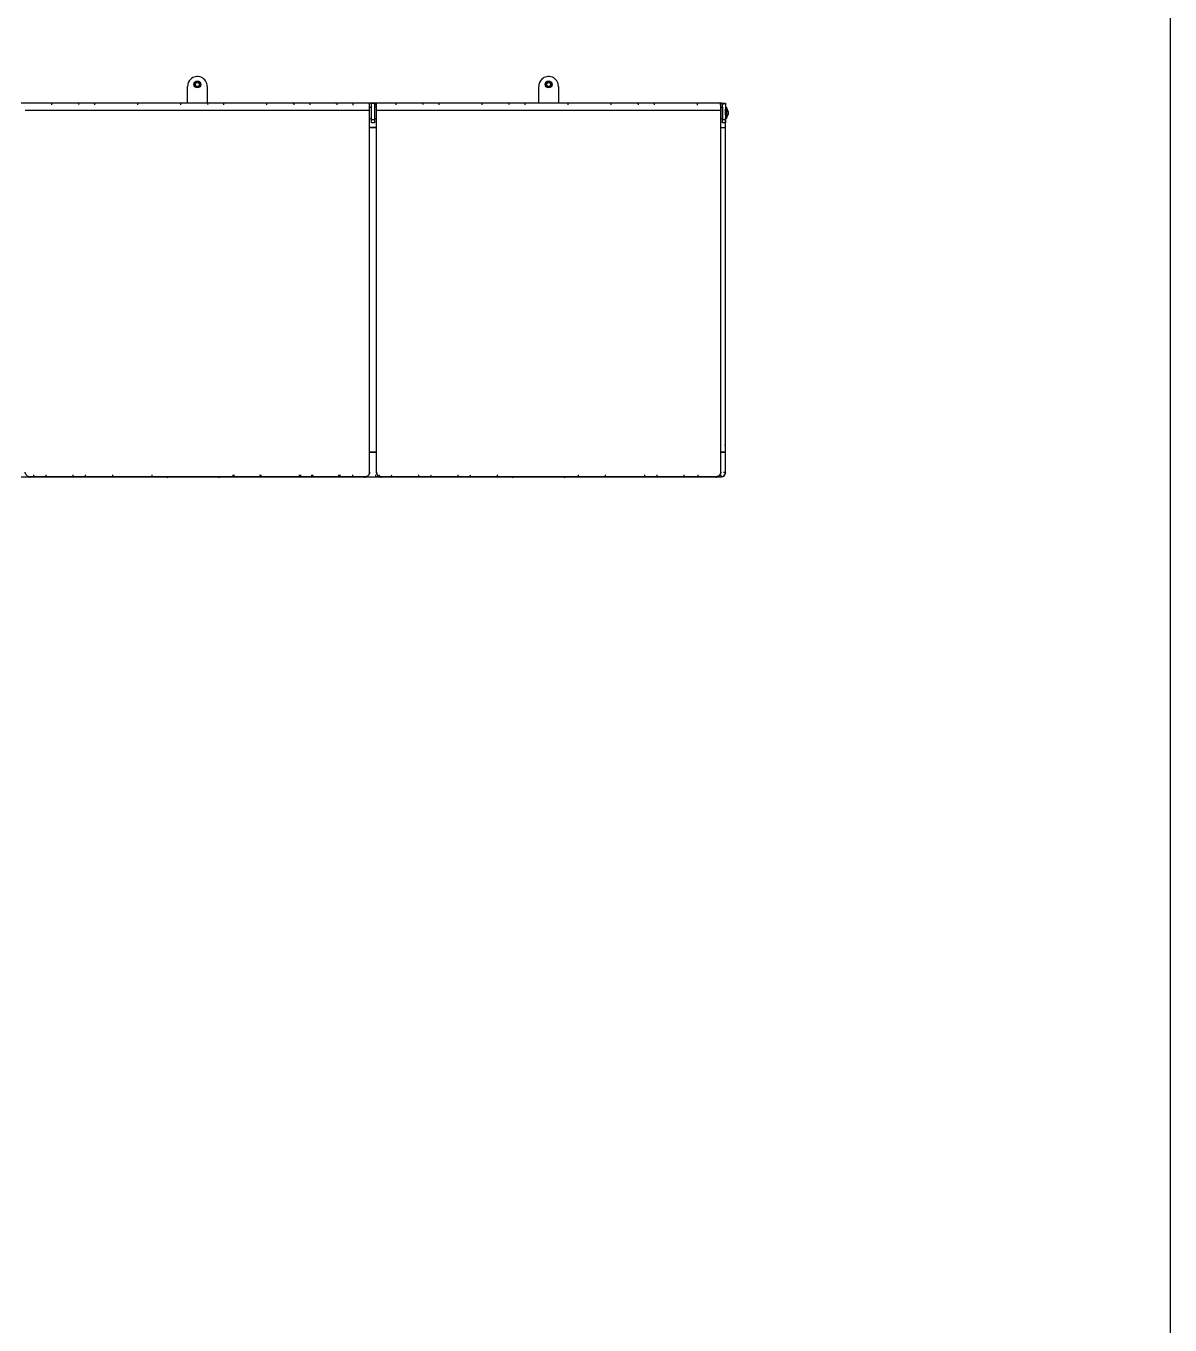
# Model space of a CAD drawing. Header units: millimetres. Extents: x 10366 to 18128, y 24546 to 29685.
# Drawn here: x 16965 to 18128, y 25866 to 27186 of the extents above; entities that cross this region are included whole.
import ezdxf

# ---------------------------------------------------------------- set-up
doc = ezdxf.new("R2010")
doc.units = ezdxf.units.MM
doc.header["$LTSCALE"] = 3
doc.layers.add('DomyÅ›lny', color=7, linetype='Continuous')

msp = doc.modelspace()

# ---------------------------------------------------------------- linework, layer by layer
msp.add_lwpolyline([(14499.6, 24545.7), (14499.6, 29677.8), (18128.4, 29677.8), (18128.4, 24545.7)], close=True)
at = {"layer": 'DomyÅ›lny'}
for p, q in [((17129.7, 27108.1), (17129.7, 27125.1)), ((17149.7, 27125.1), (17149.7, 27108.1)), ((17486.7, 27108.1), (17486.7, 27125.1)), ((17506.7, 27125.1), (17506.7, 27108.1)), ((17130, 27108.1), (16960.6, 27108.1)), ((17314.7, 27108.1), (16964.7, 27108.1)), ((17486.9, 27108.1), (17149.1, 27108.1)), ((17316.7, 27108.1), (17319.7, 27108.1)), ((17671.7, 27108.1), (17321.7, 27108.1)), ((17671.6, 27108.1), (17506, 27108.1)), ((17673.6, 27108.1), (17676.6, 27108.1)), ((17314.7, 27100.5), (16964.7, 27100.5)), ((17314.7, 27104.1), (17316.7, 27104.1)), ((17314.7, 26733.1), (17314.7, 27100.5)), ((17321.7, 27104.1), (17319.7, 27104.1)), ((17671.7, 27100.5), (17321.7, 27100.5)), ((17321.7, 26733.1), (17321.7, 27100.5)), ((17671.7, 26733.1), (17671.7, 27100.5)), ((17671.8, 27104.1), (17673.8, 27104.1)), ((17676.7, 27103.9), (17677.5, 27103.9)), ((17677.5, 27099.6), (17679.2, 27099.6)), ((17677.5, 27096.6), (17679.2, 27096.6)), ((17316.7, 27092.1), (17314.7, 27092.1)), ((17321.7, 27083.2), (17314.7, 27083.2)), ((17314.7, 27083.2), (17321.7, 27083.2)), ((17319.7, 27091.1), (17316.7, 27091.1)), ((17319.7, 27088.1), (17316.7, 27088.1)), ((17321.7, 27092.1), (17319.7, 27092.1)), ((17671.7, 27083.2), (17676.6, 27083.2)), ((17671.7, 27083.2), (17676.6, 27083.2)), ((17673.8, 27092.1), (17671.8, 27092.1)), ((17676.6, 27091.1), (17673.6, 27091.1)), ((17676.6, 27088.1), (17673.6, 27088.1)), ((17676.6, 27083.2), (17676.6, 27093.2)), ((17676.6, 26753.2), (17676.6, 27083.2)), ((17677.5, 27092.4), (17676.7, 27092.4)), ((17314.7, 26753.2), (17321.7, 26753.2)), ((17321.7, 26753.2), (17314.7, 26753.2)), ((17671.7, 26753.2), (17676.6, 26753.2)), ((17676.6, 26753.2), (17671.7, 26753.2)), ((17676.6, 26733.2), (17676.6, 26753.2)), ((16960.6, 26728.2), (17671.6, 26728.2)), ((17309.7, 26728.1), (16969.8, 26728.1)), ((17309.7, 26728), (16969.8, 26728)), ((17314.7, 26733), (17314.7, 26733.1)), ((17321.7, 26733.1), (17321.7, 26733)), ((17666.7, 26728.1), (17326.8, 26728.1)), ((17666.7, 26728), (17326.8, 26728)), ((17671.7, 26733), (17671.7, 26733.1))]:
    msp.add_line(p, q, dxfattribs=at)
for points in [[(16991.4, 27108.2, 0), (16991.4, 27108.2, 0), (16991.4, 27108.2, 0), (16991.4, 27108.2, 0), (16991.4, 27108.2, 0), (16991.4, 27108.2, 0), (16991.4, 27108.2, 0), (16991.4, 27108.2, 0), (16991.4, 27108.2, 0), (16991.4, 27108.2, 0), (16991.4, 27108.2, 0), (16991.4, 27108.2, 0), (16991.4, 27108.2, 0), (16991.4, 27108.2, 0), (16991.4, 27108.2, 0), (16991.4, 27108.1, 0), (16991.4, 27107.9, 0), (16991.4, 27106.2, 0)], [(17035.1, 27108.2, 0), (17035.1, 27108.2, 0), (17035.1, 27108.2, 0), (17035.1, 27108.2, 0), (17035.1, 27108.2, 0), (17035.1, 27108.2, 0), (17035.1, 27108.2, 0), (17035.1, 27108.2, 0), (17035.1, 27108.2, 0), (17035.1, 27108.2, 0), (17035.1, 27108.2, 0), (17035.1, 27108.2, 0), (17035.1, 27108.2, 0), (17035.1, 27108.2, 0), (17035.1, 27108.2, 0), (17035.1, 27108.1, 0), (17035.1, 27107.9, 0), (17035.1, 27106.2, 0)], [(17078.9, 27108.2, 0), (17078.9, 27108.2, 0), (17078.9, 27108.2, 0), (17078.9, 27108.2, 0), (17078.9, 27108.2, 0), (17078.9, 27108.2, 0), (17078.9, 27108.2, 0), (17078.9, 27108.2, 0), (17078.9, 27108.2, 0), (17078.9, 27108.2, 0), (17078.9, 27108.2, 0), (17078.9, 27108.2, 0), (17078.9, 27108.2, 0), (17078.9, 27108.2, 0), (17078.9, 27108.2, 0), (17078.9, 27108.1, 0), (17078.9, 27107.9, 0), (17078.9, 27106.2, 0)], [(17122.6, 27108.2, 0), (17122.6, 27108.2, 0), (17122.6, 27108.2, 0), (17122.6, 27108.2, 0), (17122.6, 27108.2, 0), (17122.6, 27108.2, 0), (17122.6, 27108.2, 0), (17122.6, 27108.2, 0), (17122.6, 27108.2, 0), (17122.6, 27108.2, 0), (17122.6, 27108.2, 0), (17122.6, 27108.2, 0), (17122.6, 27108.2, 0), (17122.6, 27108.2, 0), (17122.6, 27108.2, 0), (17122.6, 27108.1, 0), (17122.6, 27107.9, 0), (17122.6, 27106.2, 0)], [(17166.4, 27108.2, 0), (17166.4, 27108.2, 0), (17166.4, 27108.2, 0), (17166.4, 27108.2, 0), (17166.4, 27108.2, 0), (17166.4, 27108.2, 0), (17166.4, 27108.2, 0), (17166.4, 27108.2, 0), (17166.4, 27108.2, 0), (17166.4, 27108.2, 0), (17166.4, 27108.2, 0), (17166.4, 27108.2, 0), (17166.4, 27108.2, 0), (17166.4, 27108.2, 0), (17166.4, 27108.2, 0), (17166.4, 27108.1, 0), (17166.4, 27107.9, 0), (17166.4, 27106.2, 0)], [(17210.1, 27108.2, 0), (17210.1, 27108.2, 0), (17210.1, 27108.2, 0), (17210.1, 27108.2, 0), (17210.1, 27108.2, 0), (17210.1, 27108.2, 0), (17210.1, 27108.2, 0), (17210.1, 27108.2, 0), (17210.1, 27108.2, 0), (17210.1, 27108.2, 0), (17210.1, 27108.2, 0), (17210.1, 27108.2, 0), (17210.1, 27108.2, 0), (17210.1, 27108.2, 0), (17210.1, 27108.2, 0), (17210.1, 27108.1, 0), (17210.1, 27107.9, 0), (17210.1, 27106.2, 0)], [(17253.9, 27108.2, 0), (17253.9, 27108.2, 0), (17253.9, 27108.2, 0), (17253.9, 27108.2, 0), (17253.9, 27108.2, 0), (17253.9, 27108.2, 0), (17253.9, 27108.2, 0), (17253.9, 27108.2, 0), (17253.9, 27108.2, 0), (17253.9, 27108.2, 0), (17253.9, 27108.2, 0), (17253.9, 27108.2, 0), (17253.9, 27108.2, 0), (17253.9, 27108.2, 0), (17253.9, 27108.2, 0), (17253.9, 27108.1, 0), (17253.9, 27107.9, 0), (17253.9, 27106.2, 0)], [(17297.6, 27108.1, 0), (17297.6, 27108.1, 0), (17297.6, 27108.1, 0), (17297.6, 27108.1, 0), (17297.6, 27108.1, 0), (17297.6, 27108.1, 0), (17297.6, 27108.1, 0), (17297.6, 27108.1, 0), (17297.6, 27108.1, 0), (17297.6, 27108.1, 0), (17297.6, 27108.1, 0), (17297.6, 27108.1, 0), (17297.6, 27108.1, 0), (17297.6, 27108.1, 0), (17297.6, 27108.1, 0), (17297.6, 27108.1, 0), (17297.6, 27107.9, 0), (17297.6, 27106.1, 0)], [(17314.7, 27100.5, 0), (17314.7, 27108.1, 0)], [(17316.7, 27091.1, 0), (17316.7, 27108.1, 0)], [(17319.7, 27108.1, 0), (17319.7, 27108.1, 0), (17319.7, 27108.1, 0), (17319.7, 27108.1, 0), (17319.7, 27108.1, 0), (17319.7, 27108.1, 0), (17319.7, 27108.1, 0), (17319.7, 27108.1, 0), (17319.7, 27108.1, 0), (17319.7, 27108.1, 0), (17319.7, 27108.1, 0), (17319.7, 27108.1, 0), (17319.7, 27108.1, 0), (17319.7, 27108.1, 0), (17319.7, 27108, 0), (17319.7, 27107.5, 0), (17319.7, 27102, 0), (17319.7, 27091.1, 0)], [(17321.1, 27108.1, 0), (17321.1, 27108.1, 0), (17321.1, 27108.1, 0), (17321.1, 27108.1, 0), (17321.1, 27108.1, 0), (17321.1, 27108.1, 0), (17321.1, 27108.1, 0), (17321.1, 27108.1, 0), (17321.1, 27108.1, 0), (17321.1, 27108.1, 0), (17321.1, 27108.1, 0), (17321.1, 27108.1, 0), (17321.1, 27108.1, 0), (17321.1, 27108.1, 0), (17321.1, 27108.1, 0), (17321.1, 27108.1, 0), (17321.1, 27107.9, 0), (17321.1, 27106.1, 0)], [(17321.7, 27100.5, 0), (17321.7, 27108.1, 0)], [(17341.4, 27108.2, 0), (17341.4, 27108.2, 0), (17341.4, 27108.2, 0), (17341.4, 27108.2, 0), (17341.4, 27108.2, 0), (17341.4, 27108.2, 0), (17341.4, 27108.2, 0), (17341.4, 27108.2, 0), (17341.4, 27108.2, 0), (17341.4, 27108.2, 0), (17341.4, 27108.2, 0), (17341.4, 27108.2, 0), (17341.4, 27108.2, 0), (17341.4, 27108.2, 0), (17341.4, 27108.2, 0), (17341.4, 27108.1, 0), (17341.4, 27107.9, 0), (17341.4, 27106.2, 0)], [(17385.1, 27108.2, 0), (17385.1, 27108.2, 0), (17385.1, 27108.2, 0), (17385.1, 27108.2, 0), (17385.1, 27108.2, 0), (17385.1, 27108.2, 0), (17385.1, 27108.2, 0), (17385.1, 27108.2, 0), (17385.1, 27108.2, 0), (17385.1, 27108.2, 0), (17385.1, 27108.2, 0), (17385.1, 27108.2, 0), (17385.1, 27108.2, 0), (17385.1, 27108.2, 0), (17385.1, 27108.2, 0), (17385.1, 27108.1, 0), (17385.1, 27107.9, 0), (17385.1, 27106.2, 0)], [(17428.9, 27108.2, 0), (17428.9, 27108.2, 0), (17428.9, 27108.2, 0), (17428.9, 27108.2, 0), (17428.9, 27108.2, 0), (17428.9, 27108.2, 0), (17428.9, 27108.2, 0), (17428.9, 27108.2, 0), (17428.9, 27108.2, 0), (17428.9, 27108.2, 0), (17428.9, 27108.2, 0), (17428.9, 27108.2, 0), (17428.9, 27108.2, 0), (17428.9, 27108.2, 0), (17428.9, 27108.2, 0), (17428.9, 27108.1, 0), (17428.9, 27107.9, 0), (17428.9, 27106.2, 0)], [(17472.6, 27108.2, 0), (17472.6, 27108.2, 0), (17472.6, 27108.2, 0), (17472.6, 27108.2, 0), (17472.6, 27108.2, 0), (17472.6, 27108.2, 0), (17472.6, 27108.2, 0), (17472.6, 27108.2, 0), (17472.6, 27108.2, 0), (17472.6, 27108.2, 0), (17472.6, 27108.2, 0), (17472.6, 27108.2, 0), (17472.6, 27108.2, 0), (17472.6, 27108.2, 0), (17472.6, 27108.2, 0), (17472.6, 27108.1, 0), (17472.6, 27107.9, 0), (17472.6, 27106.2, 0)], [(17516.4, 27108.2, 0), (17516.4, 27108.2, 0), (17516.4, 27108.2, 0), (17516.4, 27108.2, 0), (17516.4, 27108.2, 0), (17516.4, 27108.2, 0), (17516.4, 27108.2, 0), (17516.4, 27108.2, 0), (17516.4, 27108.2, 0), (17516.4, 27108.2, 0), (17516.4, 27108.2, 0), (17516.4, 27108.2, 0), (17516.4, 27108.2, 0), (17516.4, 27108.2, 0), (17516.4, 27108.2, 0), (17516.4, 27108.1, 0), (17516.4, 27107.9, 0), (17516.4, 27106.2, 0)], [(17560.1, 27108.2, 0), (17560.1, 27108.2, 0), (17560.1, 27108.2, 0), (17560.1, 27108.2, 0), (17560.1, 27108.2, 0), (17560.1, 27108.2, 0), (17560.1, 27108.2, 0), (17560.1, 27108.2, 0), (17560.1, 27108.2, 0), (17560.1, 27108.2, 0), (17560.1, 27108.2, 0), (17560.1, 27108.2, 0), (17560.1, 27108.2, 0), (17560.1, 27108.2, 0), (17560.1, 27108.2, 0), (17560.1, 27108.1, 0), (17560.1, 27107.9, 0), (17560.1, 27106.2, 0)], [(17603.9, 27108.2, 0), (17603.9, 27108.2, 0), (17603.9, 27108.2, 0), (17603.9, 27108.2, 0), (17603.9, 27108.2, 0), (17603.9, 27108.2, 0), (17603.9, 27108.2, 0), (17603.9, 27108.2, 0), (17603.9, 27108.2, 0), (17603.9, 27108.2, 0), (17603.9, 27108.2, 0), (17603.9, 27108.2, 0), (17603.9, 27108.2, 0), (17603.9, 27108.2, 0), (17603.9, 27108.2, 0), (17603.9, 27108.1, 0), (17603.9, 27107.9, 0), (17603.9, 27106.2, 0)], [(17647.6, 27108.1, 0), (17647.6, 27108.1, 0), (17647.6, 27108.1, 0), (17647.6, 27108.1, 0), (17647.6, 27108.1, 0), (17647.6, 27108.1, 0), (17647.6, 27108.1, 0), (17647.6, 27108.1, 0), (17647.6, 27108.1, 0), (17647.6, 27108.1, 0), (17647.6, 27108.1, 0), (17647.6, 27108.1, 0), (17647.6, 27108.1, 0), (17647.6, 27108.1, 0), (17647.6, 27108.1, 0), (17647.6, 27108.1, 0), (17647.6, 27107.9, 0), (17647.6, 27106.1, 0)], [(17671.1, 27108.1, 0), (17671.1, 27108.1, 0), (17671.1, 27108.1, 0), (17671.1, 27108.1, 0), (17671.1, 27108.1, 0), (17671.1, 27108.1, 0), (17671.1, 27108.1, 0), (17671.1, 27108.1, 0), (17671.1, 27108.1, 0), (17671.1, 27108.1, 0), (17671.1, 27108.1, 0), (17671.1, 27108.1, 0), (17671.1, 27108.1, 0), (17671.1, 27108.1, 0), (17671.1, 27108.1, 0), (17671.1, 27108.1, 0), (17671.1, 27107.9, 0), (17671.1, 27106.1, 0)], [(17671.7, 27100.5, 0), (17671.7, 27108.1, 0)], [(17673.6, 27091.1, 0), (17673.6, 27108.1, 0)], [(17676.6, 27108.1, 0), (17676.6, 27108.1, 0), (17676.6, 27108.1, 0), (17676.6, 27108.1, 0), (17676.6, 27108.1, 0), (17676.6, 27108.1, 0), (17676.6, 27108.1, 0), (17676.6, 27108.1, 0), (17676.6, 27108.1, 0), (17676.6, 27108.1, 0), (17676.6, 27108.1, 0), (17676.6, 27108.1, 0), (17676.6, 27108.1, 0), (17676.6, 27108.1, 0), (17676.6, 27108, 0), (17676.6, 27107.5, 0), (17676.6, 27102, 0), (17676.6, 27091.1, 0)], [(17316.7, 27092.1, 0), (17316.7, 27092.1, 0), (17316.7, 27092.1, 0), (17316.7, 27092.1, 0), (17316.7, 27092.1, 0), (17316.7, 27092.1, 0), (17316.7, 27092.1, 0), (17316.7, 27092.1, 0), (17316.7, 27092.1, 0), (17316.7, 27092.1, 0), (17316.7, 27092.1, 0), (17316.7, 27092.1, 0), (17316.7, 27092.2, 0), (17316.7, 27092.2, 0), (17316.7, 27092.3, 0), (17316.7, 27092.9, 0), (17316.7, 27104.1, 0)], [(17316.7, 27095.9, 0), (17316.7, 27102.4, 0)], [(17319.7, 27104.1, 0), (17319.7, 27104.1, 0), (17319.7, 27104.1, 0), (17319.7, 27104.1, 0), (17319.7, 27104.1, 0), (17319.7, 27104.1, 0), (17319.7, 27104.1, 0), (17319.7, 27104.1, 0), (17319.7, 27104.1, 0), (17319.7, 27104.1, 0), (17319.7, 27104.1, 0), (17319.7, 27104.1, 0), (17319.7, 27104.1, 0), (17319.7, 27104.1, 0), (17319.7, 27104, 0), (17319.7, 27103.4, 0), (17319.7, 27092.1, 0)], [(17319.7, 27100.6, 0), (17319.7, 27093.9, 0)], [(17673.6, 27095.9, 0), (17673.6, 27102.4, 0)], [(17673.8, 27092.1, 0), (17673.8, 27092.1, 0), (17673.8, 27092.1, 0), (17673.8, 27092.1, 0), (17673.8, 27092.1, 0), (17673.8, 27092.1, 0), (17673.8, 27092.1, 0), (17673.8, 27092.1, 0), (17673.8, 27092.1, 0), (17673.8, 27092.1, 0), (17673.8, 27092.1, 0), (17673.8, 27092.1, 0), (17673.8, 27092.2, 0), (17673.8, 27092.2, 0), (17673.8, 27092.3, 0), (17673.8, 27092.9, 0), (17673.8, 27104.1, 0)], [(17676.6, 27102.4, 0), (17676.6, 27102.4, 0), (17676.6, 27102.4, 0), (17676.6, 27102.4, 0), (17676.6, 27102.4, 0), (17676.6, 27102.4, 0), (17676.6, 27102.4, 0), (17676.6, 27102.4, 0), (17676.6, 27102.4, 0), (17676.6, 27102.4, 0), (17676.6, 27102.4, 0), (17676.6, 27102.4, 0), (17676.6, 27102.4, 0), (17676.6, 27102.4, 0), (17676.6, 27102.3, 0), (17676.6, 27101.9, 0), (17676.6, 27093.9, 0)], [(17676.6, 27098.1, 0), (17676.6, 27101, 0), (17676.6, 27101.9, 0), (17676.6, 27102.1, 0), (17676.6, 27102.1, 0), (17676.6, 27102.1, 0), (17676.6, 27102.1, 0), (17676.6, 27102.1, 0), (17676.6, 27102.1, 0), (17676.6, 27102.1, 0), (17676.6, 27102.1, 0), (17676.6, 27102.1, 0), (17676.6, 27102.1, 0), (17676.6, 27102.1, 0), (17676.6, 27102.1, 0), (17676.6, 27102.1, 0), (17676.6, 27102.1, 0), (17676.6, 27102.1, 0), (17676.6, 27102.1, 0)], [(17676.6, 27095.9, 0), (17676.6, 27098.1, 0)], [(17676.7, 27103.9, 0), (17676.7, 27103.9, 0), (17676.7, 27103.9, 0), (17676.7, 27103.9, 0), (17676.7, 27103.9, 0), (17676.7, 27103.9, 0), (17676.7, 27103.9, 0), (17676.7, 27103.9, 0), (17676.7, 27103.9, 0), (17676.7, 27103.9, 0), (17676.7, 27103.9, 0), (17676.7, 27103.9, 0), (17676.7, 27103.9, 0), (17676.7, 27103.8, 0), (17676.7, 27103.7, 0), (17676.7, 27103.2, 0), (17676.7, 27092.4, 0)], [(17677.5, 27101.7, 0), (17677.5, 27103.5, 0), (17677.5, 27103.8, 0), (17677.5, 27103.9, 0), (17677.5, 27103.9, 0), (17677.5, 27103.9, 0), (17677.5, 27103.9, 0), (17677.5, 27103.9, 0), (17677.5, 27103.9, 0), (17677.5, 27103.9, 0), (17677.5, 27103.9, 0), (17677.5, 27103.9, 0), (17677.5, 27103.9, 0), (17677.5, 27103.9, 0), (17677.5, 27103.9, 0), (17677.5, 27103.9, 0), (17677.5, 27103.9, 0), (17677.5, 27103.9, 0), (17677.5, 27103.8, 0), (17677.5, 27103.6, 0), (17677.5, 27102.7, 0), (17677.5, 27092.4, 0)], [(17677.5, 27092.4, 0), (17677.5, 27092.4, 0), (17677.5, 27092.4, 0), (17677.5, 27092.4, 0), (17677.5, 27092.4, 0), (17677.5, 27092.4, 0), (17677.5, 27092.4, 0), (17677.5, 27092.4, 0), (17677.5, 27092.4, 0), (17677.5, 27092.4, 0), (17677.5, 27092.4, 0), (17677.5, 27092.4, 0), (17677.5, 27092.4, 0), (17677.5, 27092.4, 0), (17677.5, 27092.4, 0), (17677.5, 27092.6, 0), (17677.5, 27093.4, 0), (17677.5, 27094.8, 0)], [(17679.2, 27099.6, 0), (17679.3, 27098.9, 0), (17679.2, 27098.1, 0)], [(17679.2, 27098.1, 0), (17679.3, 27097.4, 0), (17679.2, 27096.6, 0)], [(17316.7, 27088.1, 0), (17316.7, 27088.1, 0), (17316.7, 27088.1, 0), (17316.7, 27088.1, 0), (17316.7, 27088.1, 0), (17316.7, 27088.1, 0), (17316.7, 27088.1, 0), (17316.7, 27088.1, 0), (17316.7, 27088.1, 0), (17316.7, 27088.1, 0), (17316.7, 27088.1, 0), (17316.7, 27088.1, 0), (17316.7, 27088.1, 0), (17316.7, 27088.2, 0), (17316.7, 27088.2, 0), (17316.7, 27088.4, 0), (17316.7, 27089.4, 0), (17316.7, 27091.1, 0)], [(17319.7, 27091.1, 0), (17319.7, 27088.8, 0), (17319.7, 27088.3, 0), (17319.7, 27088.2, 0), (17319.7, 27088.1, 0), (17319.7, 27088.1, 0), (17319.7, 27088.1, 0), (17319.7, 27088.1, 0), (17319.7, 27088.1, 0), (17319.7, 27088.1, 0), (17319.7, 27088.1, 0), (17319.7, 27088.1, 0), (17319.7, 27088.1, 0), (17319.7, 27088.1, 0), (17319.7, 27088.1, 0), (17319.7, 27088.1, 0), (17319.7, 27088.1, 0)], [(17673.6, 27088.1, 0), (17673.6, 27088.1, 0), (17673.6, 27088.1, 0), (17673.6, 27088.1, 0), (17673.6, 27088.1, 0), (17673.6, 27088.1, 0), (17673.6, 27088.1, 0), (17673.6, 27088.1, 0), (17673.6, 27088.1, 0), (17673.6, 27088.1, 0), (17673.6, 27088.1, 0), (17673.6, 27088.1, 0), (17673.6, 27088.1, 0), (17673.6, 27088.2, 0), (17673.6, 27088.2, 0), (17673.6, 27088.4, 0), (17673.6, 27089.4, 0), (17673.6, 27091.1, 0)], [(17676.6, 27091.1, 0), (17676.6, 27088.8, 0), (17676.6, 27088.3, 0), (17676.6, 27088.2, 0), (17676.6, 27088.1, 0), (17676.6, 27088.1, 0), (17676.6, 27088.1, 0), (17676.6, 27088.1, 0), (17676.6, 27088.1, 0), (17676.6, 27088.1, 0), (17676.6, 27088.1, 0), (17676.6, 27088.1, 0), (17676.6, 27088.1, 0), (17676.6, 27088.1, 0), (17676.6, 27088.1, 0), (17676.6, 27088.1, 0), (17676.6, 27088.1, 0), (17676.6, 27088.1, 0), (17676.6, 27088.1, 0)], [(16966.2, 26729.6, 0), (16965.9, 26730, 0), (16965.6, 26730.4, 0), (16965.3, 26730.8, 0), (16965.1, 26731.3, 0), (16964.9, 26731.8, 0), (16964.8, 26732.2, 0), (16964.8, 26732.7, 0), (16964.7, 26733.1, 0)], [(16969.8, 26728.1, 0), (16969.3, 26728.2, 0), (16968.9, 26728.2, 0), (16968.4, 26728.3, 0), (16967.9, 26728.5, 0), (16967.5, 26728.7, 0), (16967, 26729, 0), (16966.6, 26729.3, 0), (16966.2, 26729.6, 0)], [(16966.2, 26729.4, 0), (16966.6, 26729.1, 0), (16967, 26728.8, 0), (16967.4, 26728.6, 0), (16967.9, 26728.4, 0), (16968.3, 26728.2, 0), (16968.8, 26728.1, 0), (16969.3, 26728, 0), (16969.8, 26728, 0)], [(16973.6, 26728.2, 0), (16973.6, 26728.2, 0), (16973.6, 26728.2, 0), (16973.6, 26728.2, 0), (16973.6, 26728.2, 0), (16973.6, 26728.2, 0), (16973.6, 26728.2, 0), (16973.6, 26728.2, 0), (16973.6, 26728.2, 0), (16973.6, 26728.2, 0), (16973.6, 26728.2, 0), (16973.6, 26728.2, 0), (16973.6, 26728.2, 0), (16973.6, 26728.2, 0), (16973.6, 26728.2, 0), (16973.6, 26728.4, 0), (16973.6, 26730.2, 0)], [(17013.6, 26728.2, 0), (17013.6, 26728.2, 0), (17013.6, 26728.2, 0), (17013.6, 26728.2, 0), (17013.6, 26728.2, 0), (17013.6, 26728.2, 0), (17013.6, 26728.2, 0), (17013.6, 26728.2, 0), (17013.6, 26728.2, 0), (17013.6, 26728.2, 0), (17013.6, 26728.2, 0), (17013.6, 26728.2, 0), (17013.6, 26728.2, 0), (17013.6, 26728.2, 0), (17013.6, 26728.2, 0), (17013.6, 26728.4, 0), (17013.6, 26730.2, 0)], [(17053.6, 26728.2, 0), (17053.6, 26728.2, 0), (17053.6, 26728.2, 0), (17053.6, 26728.2, 0), (17053.6, 26728.2, 0), (17053.6, 26728.2, 0), (17053.6, 26728.2, 0), (17053.6, 26728.2, 0), (17053.6, 26728.2, 0), (17053.6, 26728.2, 0), (17053.6, 26728.2, 0), (17053.6, 26728.2, 0), (17053.6, 26728.2, 0), (17053.6, 26728.2, 0), (17053.6, 26728.2, 0), (17053.6, 26728.4, 0), (17053.6, 26730.2, 0)], [(17093.6, 26728.2, 0), (17093.6, 26728.2, 0), (17093.6, 26728.2, 0), (17093.6, 26728.2, 0), (17093.6, 26728.2, 0), (17093.6, 26728.2, 0), (17093.6, 26728.2, 0), (17093.6, 26728.2, 0), (17093.6, 26728.2, 0), (17093.6, 26728.2, 0), (17093.6, 26728.2, 0), (17093.6, 26728.2, 0), (17093.6, 26728.2, 0), (17093.6, 26728.2, 0), (17093.6, 26728.2, 0), (17093.6, 26728.4, 0), (17093.6, 26730.2, 0)], [(17203.6, 26728.2, 0), (17203.6, 26728.2, 0), (17203.6, 26728.2, 0), (17203.6, 26728.2, 0), (17203.6, 26728.2, 0), (17203.6, 26728.2, 0), (17203.6, 26728.2, 0), (17203.6, 26728.2, 0), (17203.6, 26728.2, 0), (17203.6, 26728.2, 0), (17203.6, 26728.2, 0), (17203.6, 26728.2, 0), (17203.6, 26728.2, 0), (17203.6, 26728.2, 0), (17203.6, 26728.2, 0), (17203.6, 26728.4, 0), (17203.6, 26730.2, 0)], [(17204.7, 26728.2, 0), (17204.7, 26728.2, 0), (17204.7, 26728.2, 0), (17204.7, 26728.2, 0), (17204.7, 26728.2, 0), (17204.7, 26728.2, 0), (17204.7, 26728.2, 0), (17204.7, 26728.2, 0), (17204.7, 26728.2, 0), (17204.7, 26728.2, 0), (17204.7, 26728.2, 0), (17204.7, 26728.2, 0), (17204.7, 26728.2, 0), (17204.7, 26728.2, 0), (17204.7, 26728.2, 0), (17204.7, 26728.4, 0), (17204.7, 26730.2, 0)], [(17243.6, 26728.2, 0), (17243.6, 26728.2, 0), (17243.6, 26728.2, 0), (17243.6, 26728.2, 0), (17243.6, 26728.2, 0), (17243.6, 26728.2, 0), (17243.6, 26728.2, 0), (17243.6, 26728.2, 0), (17243.6, 26728.2, 0), (17243.6, 26728.2, 0), (17243.6, 26728.2, 0), (17243.6, 26728.2, 0), (17243.6, 26728.2, 0), (17243.6, 26728.2, 0), (17243.6, 26728.2, 0), (17243.6, 26728.4, 0), (17243.6, 26730.2, 0)], [(17244.7, 26728.2, 0), (17244.7, 26728.2, 0), (17244.7, 26728.2, 0), (17244.7, 26728.2, 0), (17244.7, 26728.2, 0), (17244.7, 26728.2, 0), (17244.7, 26728.2, 0), (17244.7, 26728.2, 0), (17244.7, 26728.2, 0), (17244.7, 26728.2, 0), (17244.7, 26728.2, 0), (17244.7, 26728.2, 0), (17244.7, 26728.2, 0), (17244.7, 26728.2, 0), (17244.7, 26728.2, 0), (17244.7, 26728.4, 0), (17244.7, 26730.2, 0)], [(17283.6, 26728.2, 0), (17283.6, 26728.2, 0), (17283.6, 26728.2, 0), (17283.6, 26728.2, 0), (17283.6, 26728.2, 0), (17283.6, 26728.2, 0), (17283.6, 26728.2, 0), (17283.6, 26728.2, 0), (17283.6, 26728.2, 0), (17283.6, 26728.2, 0), (17283.6, 26728.2, 0), (17283.6, 26728.2, 0), (17283.6, 26728.2, 0), (17283.6, 26728.2, 0), (17283.6, 26728.2, 0), (17283.6, 26728.4, 0), (17283.6, 26730.2, 0)], [(17284.7, 26728.2, 0), (17284.7, 26728.2, 0), (17284.7, 26728.2, 0), (17284.7, 26728.2, 0), (17284.7, 26728.2, 0), (17284.7, 26728.2, 0), (17284.7, 26728.2, 0), (17284.7, 26728.2, 0), (17284.7, 26728.2, 0), (17284.7, 26728.2, 0), (17284.7, 26728.2, 0), (17284.7, 26728.2, 0), (17284.7, 26728.2, 0), (17284.7, 26728.2, 0), (17284.7, 26728.2, 0), (17284.7, 26728.4, 0), (17284.7, 26730.2, 0)], [(17297.6, 26728.2, 0), (17297.6, 26728.2, 0), (17297.6, 26728.2, 0), (17297.6, 26728.2, 0), (17297.6, 26728.2, 0), (17297.6, 26728.2, 0), (17297.6, 26728.2, 0), (17297.6, 26728.2, 0), (17297.6, 26728.2, 0), (17297.6, 26728.2, 0), (17297.6, 26728.2, 0), (17297.6, 26728.2, 0), (17297.6, 26728.2, 0), (17297.6, 26728.2, 0), (17297.6, 26728.2, 0), (17297.6, 26728.4, 0), (17297.6, 26730.2, 0)], [(17313.3, 26729.6, 0), (17312.9, 26729.3, 0), (17312.5, 26729, 0), (17312.1, 26728.7, 0), (17311.6, 26728.5, 0), (17311.2, 26728.4, 0), (17310.7, 26728.2, 0), (17310.2, 26728.2, 0), (17309.7, 26728.1, 0)], [(17309.7, 26728, 0), (17310.2, 26728, 0), (17310.7, 26728.1, 0), (17311.2, 26728.2, 0), (17311.6, 26728.4, 0), (17312.1, 26728.6, 0), (17312.5, 26728.8, 0), (17312.9, 26729.1, 0), (17313.3, 26729.4, 0)], [(17314.7, 26733.1, 0), (17314.7, 26732.7, 0), (17314.7, 26732.2, 0), (17314.5, 26731.7, 0), (17314.4, 26731.2, 0), (17314.2, 26730.8, 0), (17313.9, 26730.4, 0), (17313.6, 26730, 0), (17313.3, 26729.6, 0)], [(17313.3, 26729.4, 0), (17313.6, 26729.8, 0), (17313.9, 26730.2, 0), (17314.2, 26730.6, 0), (17314.4, 26731.1, 0), (17314.5, 26731.5, 0), (17314.7, 26732, 0), (17314.7, 26732.5, 0), (17314.7, 26733, 0)], [(17321.1, 26728.2, 0), (17321.1, 26728.2, 0), (17321.1, 26728.2, 0), (17321.1, 26728.2, 0), (17321.1, 26728.2, 0), (17321.1, 26728.2, 0), (17321.1, 26728.2, 0), (17321.1, 26728.2, 0), (17321.1, 26728.2, 0), (17321.1, 26728.2, 0), (17321.1, 26728.2, 0), (17321.1, 26728.2, 0), (17321.1, 26728.2, 0), (17321.1, 26728.2, 0), (17321.1, 26728.2, 0), (17321.1, 26728.4, 0), (17321.1, 26730.2, 0)], [(17323.2, 26729.6, 0), (17322.9, 26730, 0), (17322.6, 26730.4, 0), (17322.3, 26730.8, 0), (17322.1, 26731.3, 0), (17321.9, 26731.8, 0), (17321.8, 26732.2, 0), (17321.8, 26732.7, 0), (17321.7, 26733.1, 0)], [(17321.7, 26733, 0), (17321.8, 26732.5, 0), (17321.8, 26732, 0), (17322, 26731.5, 0), (17322.1, 26731.1, 0), (17322.3, 26730.6, 0), (17322.6, 26730.2, 0), (17322.9, 26729.8, 0), (17323.2, 26729.4, 0)], [(17326.8, 26728.1, 0), (17326.3, 26728.2, 0), (17325.9, 26728.2, 0), (17325.4, 26728.3, 0), (17324.9, 26728.5, 0), (17324.5, 26728.7, 0), (17324, 26729, 0), (17323.6, 26729.3, 0), (17323.2, 26729.6, 0)], [(17323.2, 26729.4, 0), (17323.6, 26729.1, 0), (17324, 26728.8, 0), (17324.4, 26728.6, 0), (17324.9, 26728.4, 0), (17325.3, 26728.2, 0), (17325.8, 26728.1, 0), (17326.3, 26728, 0), (17326.8, 26728, 0)], [(17324.7, 26728.2, 0), (17324.7, 26728.2, 0), (17324.7, 26728.2, 0), (17324.7, 26728.2, 0), (17324.7, 26728.2, 0), (17324.7, 26728.2, 0), (17324.7, 26728.2, 0), (17324.7, 26728.2, 0), (17324.7, 26728.2, 0), (17324.7, 26728.2, 0), (17324.7, 26728.2, 0), (17324.7, 26728.2, 0), (17324.7, 26728.2, 0), (17324.7, 26728.2, 0), (17324.7, 26728.2, 0), (17324.7, 26728.4, 0), (17324.7, 26730.2, 0)], [(17364.7, 26728.2, 0), (17364.7, 26728.2, 0), (17364.7, 26728.2, 0), (17364.7, 26728.2, 0), (17364.7, 26728.2, 0), (17364.7, 26728.2, 0), (17364.7, 26728.2, 0), (17364.7, 26728.2, 0), (17364.7, 26728.2, 0), (17364.7, 26728.2, 0), (17364.7, 26728.2, 0), (17364.7, 26728.2, 0), (17364.7, 26728.2, 0), (17364.7, 26728.2, 0), (17364.7, 26728.2, 0), (17364.7, 26728.4, 0), (17364.7, 26730.2, 0)], [(17404.7, 26728.2, 0), (17404.7, 26728.2, 0), (17404.7, 26728.2, 0), (17404.7, 26728.2, 0), (17404.7, 26728.2, 0), (17404.7, 26728.2, 0), (17404.7, 26728.2, 0), (17404.7, 26728.2, 0), (17404.7, 26728.2, 0), (17404.7, 26728.2, 0), (17404.7, 26728.2, 0), (17404.7, 26728.2, 0), (17404.7, 26728.2, 0), (17404.7, 26728.2, 0), (17404.7, 26728.2, 0), (17404.7, 26728.4, 0), (17404.7, 26730.2, 0)], [(17444.7, 26728.2, 0), (17444.7, 26728.2, 0), (17444.7, 26728.2, 0), (17444.7, 26728.2, 0), (17444.7, 26728.2, 0), (17444.7, 26728.2, 0), (17444.7, 26728.2, 0), (17444.7, 26728.2, 0), (17444.7, 26728.2, 0), (17444.7, 26728.2, 0), (17444.7, 26728.2, 0), (17444.7, 26728.2, 0), (17444.7, 26728.2, 0), (17444.7, 26728.2, 0), (17444.7, 26728.2, 0), (17444.7, 26728.4, 0), (17444.7, 26730.2, 0)], [(17554.6, 26728.2, 0), (17554.6, 26728.2, 0), (17554.6, 26728.2, 0), (17554.6, 26728.2, 0), (17554.6, 26728.2, 0), (17554.6, 26728.2, 0), (17554.6, 26728.2, 0), (17554.6, 26728.2, 0), (17554.6, 26728.2, 0), (17554.6, 26728.2, 0), (17554.6, 26728.2, 0), (17554.6, 26728.2, 0), (17554.6, 26728.2, 0), (17554.6, 26728.2, 0), (17554.6, 26728.2, 0), (17554.6, 26728.4, 0), (17554.6, 26730.2, 0)], [(17594.6, 26728.2, 0), (17594.6, 26728.2, 0), (17594.6, 26728.2, 0), (17594.6, 26728.2, 0), (17594.6, 26728.2, 0), (17594.6, 26728.2, 0), (17594.6, 26728.2, 0), (17594.6, 26728.2, 0), (17594.6, 26728.2, 0), (17594.6, 26728.2, 0), (17594.6, 26728.2, 0), (17594.6, 26728.2, 0), (17594.6, 26728.2, 0), (17594.6, 26728.2, 0), (17594.6, 26728.2, 0), (17594.6, 26728.4, 0), (17594.6, 26730.2, 0)], [(17634.6, 26728.2, 0), (17634.6, 26728.2, 0), (17634.6, 26728.2, 0), (17634.6, 26728.2, 0), (17634.6, 26728.2, 0), (17634.6, 26728.2, 0), (17634.6, 26728.2, 0), (17634.6, 26728.2, 0), (17634.6, 26728.2, 0), (17634.6, 26728.2, 0), (17634.6, 26728.2, 0), (17634.6, 26728.2, 0), (17634.6, 26728.2, 0), (17634.6, 26728.2, 0), (17634.6, 26728.2, 0), (17634.6, 26728.4, 0), (17634.6, 26730.2, 0)], [(17648.6, 26728.2, 0), (17648.6, 26728.2, 0), (17648.6, 26728.2, 0), (17648.6, 26728.2, 0), (17648.6, 26728.2, 0), (17648.6, 26728.2, 0), (17648.6, 26728.2, 0), (17648.6, 26728.2, 0), (17648.6, 26728.2, 0), (17648.6, 26728.2, 0), (17648.6, 26728.2, 0), (17648.6, 26728.2, 0), (17648.6, 26728.2, 0), (17648.6, 26728.2, 0), (17648.6, 26728.2, 0), (17648.6, 26728.4, 0), (17648.6, 26730.2, 0)], [(17670.3, 26729.6, 0), (17669.9, 26729.3, 0), (17669.5, 26729, 0), (17669.1, 26728.7, 0), (17668.6, 26728.5, 0), (17668.2, 26728.4, 0), (17667.7, 26728.2, 0), (17667.2, 26728.2, 0), (17666.7, 26728.1, 0)], [(17666.7, 26728, 0), (17667.2, 26728, 0), (17667.7, 26728.1, 0), (17668.2, 26728.2, 0), (17668.6, 26728.4, 0), (17669.1, 26728.6, 0), (17669.5, 26728.8, 0), (17669.9, 26729.1, 0), (17670.3, 26729.4, 0)], [(17671.7, 26733.1, 0), (17671.7, 26732.7, 0), (17671.7, 26732.2, 0), (17671.5, 26731.7, 0), (17671.4, 26731.2, 0), (17671.2, 26730.8, 0), (17670.9, 26730.4, 0), (17670.6, 26730, 0), (17670.3, 26729.6, 0)], [(17670.3, 26729.4, 0), (17670.6, 26729.8, 0), (17670.9, 26730.2, 0), (17671.2, 26730.6, 0), (17671.4, 26731.1, 0), (17671.5, 26731.5, 0), (17671.7, 26732, 0), (17671.7, 26732.5, 0), (17671.7, 26733, 0)], [(17672.2, 26728.2, 0), (17672.2, 26728.2, 0), (17672.2, 26728.2, 0), (17672.2, 26728.2, 0), (17672.2, 26728.2, 0), (17672.2, 26728.2, 0), (17672.2, 26728.2, 0), (17672.2, 26728.2, 0), (17672.2, 26728.2, 0), (17672.2, 26728.2, 0), (17672.2, 26728.2, 0), (17672.2, 26728.2, 0), (17672.2, 26728.2, 0), (17672.2, 26728.2, 0), (17672.2, 26728.2, 0), (17672.2, 26728.4, 0), (17672.2, 26730.2, 0)], [(17676.6, 26732.7, 0), (17676.6, 26732.7, 0), (17676.6, 26732.7, 0), (17676.6, 26732.7, 0), (17676.6, 26732.7, 0), (17676.6, 26732.7, 0), (17676.6, 26732.7, 0), (17676.6, 26732.7, 0), (17676.6, 26732.7, 0), (17676.6, 26732.7, 0), (17676.6, 26732.7, 0), (17676.6, 26732.7, 0), (17676.6, 26732.7, 0), (17676.6, 26732.7, 0), (17676.6, 26732.7, 0), (17676.6, 26732.7, 0), (17676.4, 26732.7, 0), (17674.6, 26732.7, 0)]]:
    msp.add_polyline3d(points, dxfattribs=at)
msp.add_polyline3d([(17677.5, 27093.4, 0), (17677.5, 27093.4, 0), (17677.5, 27093.4, 0), (17677.5, 27093.4, 0), (17677.5, 27093.4, 0), (17677.5, 27093.4, 0), (17677.5, 27093.4, 0), (17677.5, 27093.4, 0), (17677.5, 27093.4, 0), (17677.5, 27093.4, 0), (17677.5, 27093.4, 0), (17677.5, 27093.4, 0), (17677.5, 27093.4, 0), (17677.5, 27093.5, 0), (17677.5, 27094, 0), (17677.5, 27102.2, 0), (17677.5, 27102.9, 0), (17677.5, 27102.9, 0), (17677.5, 27102.9, 0), (17677.5, 27102.9, 0), (17677.5, 27102.9, 0), (17677.5, 27102.9, 0), (17677.5, 27102.9, 0), (17677.5, 27102.9, 0), (17677.5, 27102.9, 0), (17677.5, 27102.9, 0), (17677.5, 27102.9, 0), (17677.5, 27102.9, 0), (17677.5, 27102.9, 0), (17677.5, 27102.9, 0), (17677.5, 27102.9, 0), (17677.5, 27102.9, 0), (17677.5, 27102.9, 0), (17677.5, 27102.9, 0), (17677.5, 27102.9, 0), (17677.5, 27102.8, 0), (17677.5, 27102.3, 0)], close=True, dxfattribs=at)
for centre, radius in [((17139.7, 27127), 3.5), ((17139.7, 27127), 3), ((17139.7, 27127), 2), ((17496.7, 27127), 3.5), ((17496.7, 27127), 3), ((17496.7, 27127), 2)]:
    msp.add_circle(centre, radius, dxfattribs=at)
for centre, radius, start, end in [((17139.7, 27125.1), 10, 0, 135), ((17496.7, 27125.1), 10, 0, 135), ((17139.7, 27125.1), 10, 135, 180), ((17496.7, 27125.1), 10, 135, 180), ((17017.4, 27106.2), 2, 0, 90), ((17148.6, 27106.2), 2, 0, 90), ((17236.1, 27106.2), 2, 0, 90), ((17279.9, 27106.2), 2, 0, 90), ((17367.4, 27106.2), 2, 0, 90), ((17454.9, 27106.2), 2, 0, 90), ((17586.1, 27106.2), 2, 0, 90), ((17671.1, 27103.6), 4.49, 55.6003, 90), ((17671.6, 27103.1), 5, 45, 90), ((17672.8, 27098.1), 6.64, 13.0548, 45.6673), ((17672.8, 27098.1), 6.64, 314.3327, 346.9452), ((17672.5, 26762.3), 4.13, 327.8246, 0), ((16987.6, 26730.2), 2, 180, 270), ((17027.6, 26730.2), 2, 180, 270), ((17109.8, 26731.8), 4.13, 242.7003, 270), ((17161.5, 26731.8), 4.13, 270, 297.2997), ((17177.6, 26730.2), 2, 180, 270), ((17178.7, 26730.2), 2, 180, 270), ((17257.6, 26730.2), 2, 180, 270), ((17258.7, 26730.2), 2, 180, 270), ((17321.1, 26732.7), 4.49, 270, 306.9822), ((17338.7, 26730.2), 2, 180, 270), ((17378.7, 26730.2), 2, 180, 270), ((17418.7, 26730.2), 2, 180, 270), ((17460.8, 26731.8), 4.13, 242.7003, 270), ((17512.5, 26731.8), 4.13, 270, 297.2997), ((17528.6, 26730.2), 2, 180, 270), ((17608.6, 26730.2), 2, 180, 270), ((17671.6, 26733.2), 5, 270, 315), ((17672.2, 26732.7), 4.49, 270, 0), ((17671.6, 26733.2), 5, 315, 0)]:
    msp.add_arc(centre, radius, start, end, dxfattribs=at)

doc.saveas('drawing.dxf')
